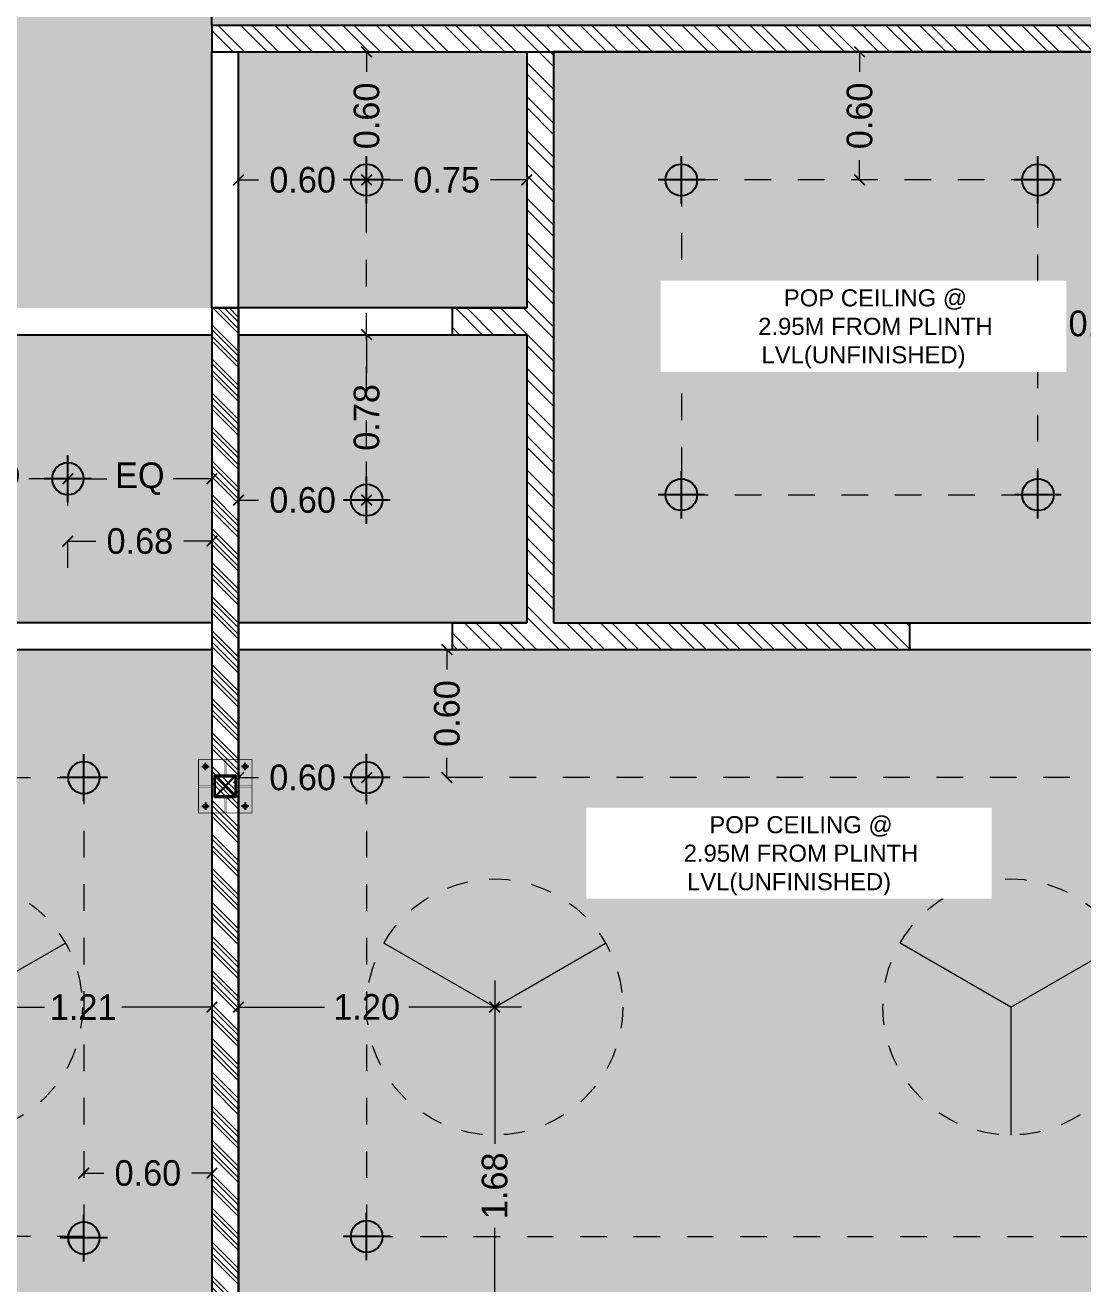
# Model space of a CAD drawing. Header units: metres. Extents: x 494 to 1845, y -666 to 1061.
# Drawn here: x 1636.15 to 1641.1, y 205.97 to 211.87 of the extents above; entities that cross this region are included whole.
import ezdxf

# ---------------------------------------------------------------- set-up
doc = ezdxf.new("R2010")
doc.units = ezdxf.units.M
doc.header["$MEASUREMENT"] = 0
for name, pattern in [('1', [0]), ('141011 - Typical Flr Plans -1 - 1.5 & 1-2 BHK_ Kolshet Namrata1$0$HIDDEN', [0.375, 0.25, -0.125]), ('_ZCAD_DYNDIM_LINETYPE_DATA_NAME_', [0.25, 0.125, -0.125]), ('HIDDEN', [0.375, 0.25, -0.125])]:
    doc.linetypes.add(name, pattern=pattern)
doc.layers.get('Defpoints').update_dxf_attribs({"color": 12})
for name, color, linetype in [('A-AREA', 1, 'Continuous'), ('BASE PLATE', 3, 'Continuous'), ('CEILING', 7, 'Continuous'), ('ceiling elec', 7, 'Continuous'), ('COLUMN', 1, 'Continuous'), ('SCPL HIDDEN', 8, 'HIDDEN'), ('TEXT', 7, 'Continuous'), ('TILES', 4, '1'), ('VDA_ELECTRICAL FIXTURES', 7, 'Continuous')]:
    doc.layers.add(name, color=color, linetype=linetype)
for name, color, linetype, lineweight in [('A-Wall Hatch', 8, 'Continuous', 9), ('DIMENSION', 8, 'Continuous', 5), ('ele ref line', 44, 'Continuous', 9), ('elec block', 14, 'Continuous', 9), ('Grid', 1, 'Continuous', 25), ('SCPL_BOLTS', 11, 'Continuous', 15), ('SCPL_ST PLATE', 222, 'Continuous', 0), ('VDA - FALSE CEILING', 7, 'Continuous', 5), ('VDA-HATCH', 8, 'Continuous', 9), ('VDA-WALL', 250, 'Continuous', 25)]:
    doc.layers.add(name, color=color, linetype=linetype, lineweight=lineweight)
doc.styles.add('RS', font='GOTHIC.TTF')
doc.styles.get("Standard").update_dxf_attribs({"font": 'arial.ttf'})
doc.dimstyles.new('SMALL', dxfattribs={"dimtxt": 0.16, "dimasz": 0.05, "dimexe": 0, "dimexo": 0, "dimgap": 0.05, "dimtad": 0, "dimdec": 1, "dimzin": 0, "dimdsep": 46, "dimtxsty": 'RS', "dimblk": 'ARCHTICK', "dimcen": 2.5, "dimclrd": 256, "dimclre": 256, "dimclrt": 5, "dimadec": 0, "dimazin": 0, "dimtfac": 1, "dimtofl": 0, "dimtmove": 0, "dimatfit": 3, "dimldrblk": 'ARCHTICK', "dimfxl": 0, "dimtolj": 1, "dimtzin": 0, "dimarcsym": 0})

# ---------------------------------------------------------------- blocks, each defined once
blk = doc.blocks.new('athath')
at = {"layer": 'BASE PLATE', "const_width": 0.004}
blk.add_lwpolyline([(382058.4642, 2057488.1339), (382058.7142, 2057488.1339), (382058.7142, 2057487.8839), (382058.4642, 2057487.8839)], close=True, dxfattribs=at)
at = {"layer": 'COLUMN', "color": 5, "lineweight": 30}
for p, q in [((382058.6392, 2057488.0589), (382058.5392, 2057487.9589)), ((382058.6392, 2057487.9589), (382058.5392, 2057488.0589))]:
    blk.add_line(p, q, dxfattribs=at)
blk.add_lwpolyline([(382058.5392, 2057488.0589), (382058.5392, 2057487.9589), (382058.6392, 2057487.9589), (382058.6392, 2057488.0589)], close=True, dxfattribs=at)
at = {"layer": 'Grid', "color": 5, "const_width": 0.002}
blk.add_lwpolyline([(382058.5392, 2057488.0589), (382058.6392, 2057488.0589), (382058.6392, 2057487.9589), (382058.5392, 2057487.9589)], close=True, dxfattribs=at)
at = {"layer": 'Grid', "color": 5}
blk.add_lwpolyline([(382058.5424, 2057488.0557), (382058.636, 2057488.0557), (382058.636, 2057487.9621), (382058.5424, 2057487.9621)], close=True, dxfattribs=at)
at = {"layer": 'SCPL HIDDEN'}
for p, q in [((382058.5131, 2057488.1019), (382058.4792, 2057488.1019)), ((382058.4962, 2057488.1188), (382058.4962, 2057488.0849)), ((382058.6652, 2057488.1019), (382058.6991, 2057488.1019)), ((382058.6822, 2057488.1188), (382058.6822, 2057488.0849)), ((382058.5131, 2057487.9159), (382058.4792, 2057487.9159)), ((382058.4962, 2057487.8989), (382058.4962, 2057487.9328)), ((382058.6652, 2057487.9159), (382058.6991, 2057487.9159)), ((382058.6822, 2057487.8989), (382058.6822, 2057487.9328))]:
    blk.add_line(p, q, dxfattribs=at)
at = {"layer": 'SCPL_BOLTS'}
for centre in [(382058.4962, 2057488.1019), (382058.6822, 2057488.1019), (382058.4962, 2057487.9159), (382058.6822, 2057487.9159)]:
    blk.add_circle(centre, 0.0103, dxfattribs=at)
at = {"layer": 'SCPL_ST PLATE', "const_width": 0.002}
for points in [[(382058.5857, 2057488.1339), (382058.5926, 2057488.1339), (382058.5926, 2057488.0589), (382058.5857, 2057488.0589)], [(382058.4642, 2057488.0123), (382058.4642, 2057488.0054), (382058.5392, 2057488.0054), (382058.5392, 2057488.0123)], [(382058.6392, 2057488.0054), (382058.6392, 2057488.0123), (382058.7142, 2057488.0123), (382058.7142, 2057488.0054)], [(382058.5857, 2057487.8839), (382058.5926, 2057487.8839), (382058.5926, 2057487.9589), (382058.5857, 2057487.9589)]]:
    blk.add_lwpolyline(points, close=True, dxfattribs=at)
blk = doc.blocks.new('12w')
at = {"layer": 'VDA_ELECTRICAL FIXTURES', "color": 5, "ltscale": 0.1}
for p, q in [((87910.28, 3817.04), (87910.28, 3823.9)), ((87906.82, 3820.47), (87913.75, 3820.47))]:
    blk.add_line(p, q, dxfattribs=at)
blk.add_circle((87910.28, 3820.47), 2.32, dxfattribs=at)
blk = doc.blocks.new('FAN 1')
at = {"layer": 'elec block', "color": 68, "true_color": 0x394d00}
for q in [(-3723.1179, 868.3743), (-3722.0786, 868.3743), (-3722.5983, 867.4743)]:
    blk.add_line((-3722.5983, 868.0743), q, dxfattribs=at)
at = {"layer": 'elec block', "color": 68, "linetype": '141011 - Typical Flr Plans -1 - 1.5 & 1-2 BHK_ Kolshet Namrata1$0$HIDDEN', "ltscale": 0.15, "true_color": 0x394d00}
blk.add_circle((-3722.5983, 868.0743), 0.6, dxfattribs=at)
blk = doc.blocks.new('_ArchTick')
at = {"color": 0, "linetype": 'ByBlock', "const_width": 0.15}
blk.add_lwpolyline([(-0.5, -0.5), (0.5, 0.5)], dxfattribs=at)
blk = doc.blocks.new('*D619')
at = {"layer": 'Defpoints', "color": 0, "transparency": 16777216}
for p in [(4.95, 4.15), (4.95, 3.9936), (5.625, 3.9936)]:
    blk.add_point(p, dxfattribs=at)
at = {"layer": 'DIMENSION', "lineweight": -2, "transparency": 16777216}
for p, q in [((4.95, 4.025), (4.95, 4.15)), ((4.95, 4.15), (5.1321, 4.15)), ((5.625, 4.15), (5.4429, 4.15)), ((5.625, 4.025), (5.625, 4.15))]:
    blk.add_line(p, q, dxfattribs=at)
at = {"layer": 'DIMENSION', "lineweight": -2, "transparency": 16777216, "xscale": 0.05, "yscale": 0.05, "zscale": 0.05, "rotation": 180}
blk.add_blockref('_ArchTick', (4.95, 4.15), dxfattribs=at)
at = {"layer": 'DIMENSION', "lineweight": -2, "transparency": 16777216, "xscale": 0.05, "yscale": 0.05, "zscale": 0.05}
blk.add_blockref('_ArchTick', (5.625, 4.15), dxfattribs=at)
at = {"layer": 'DIMENSION', "color": 5, "transparency": 16777216, "insert": (5.2875, 4.15), "char_height": 0.12, "attachment_point": 5, "style": 'RS'}
blk.add_mtext('\\A1;EQ', dxfattribs=at)
blk = doc.blocks.new('*D620')
at = {"layer": 'Defpoints', "color": 0, "transparency": 16777216}
for p in [(6.3, 4.15), (5.625, 3.9342), (6.3, 3.9342)]:
    blk.add_point(p, dxfattribs=at)
at = {"layer": 'DIMENSION', "lineweight": -2, "transparency": 16777216}
for p, q in [((5.625, 4.025), (5.625, 4.15)), ((5.625, 4.15), (5.8071, 4.15)), ((6.3, 4.15), (6.1179, 4.15)), ((6.3, 4.025), (6.3, 4.15))]:
    blk.add_line(p, q, dxfattribs=at)
at = {"layer": 'DIMENSION', "lineweight": -2, "transparency": 16777216, "xscale": 0.05, "yscale": 0.05, "zscale": 0.05, "rotation": 180}
blk.add_blockref('_ArchTick', (5.625, 4.15), dxfattribs=at)
at = {"layer": 'DIMENSION', "lineweight": -2, "transparency": 16777216, "xscale": 0.05, "yscale": 0.05, "zscale": 0.05}
blk.add_blockref('_ArchTick', (6.3, 4.15), dxfattribs=at)
at = {"layer": 'DIMENSION', "color": 5, "transparency": 16777216, "insert": (5.9625, 4.15), "char_height": 0.12, "attachment_point": 5, "style": 'RS'}
blk.add_mtext('\\A1;EQ', dxfattribs=at)
blk = doc.blocks.new('*D621')
at = {"layer": 'Defpoints', "color": 0, "transparency": 16777216}
for p in [(6.3, 3.8575), (5.625, 3.6417), (6.3, 3.6417)]:
    blk.add_point(p, dxfattribs=at)
at = {"layer": 'DIMENSION', "lineweight": -2, "transparency": 16777216}
for p, q in [((5.625, 3.7325), (5.625, 3.8575)), ((5.625, 3.8575), (5.756, 3.8575)), ((6.3, 3.8575), (6.169, 3.8575)), ((6.3, 3.7325), (6.3, 3.8575))]:
    blk.add_line(p, q, dxfattribs=at)
at = {"layer": 'DIMENSION', "lineweight": -2, "transparency": 16777216, "xscale": 0.05, "yscale": 0.05, "zscale": 0.05, "rotation": 180}
blk.add_blockref('_ArchTick', (5.625, 3.8575), dxfattribs=at)
at = {"layer": 'DIMENSION', "lineweight": -2, "transparency": 16777216, "xscale": 0.05, "yscale": 0.05, "zscale": 0.05}
blk.add_blockref('_ArchTick', (6.3, 3.8575), dxfattribs=at)
at = {"layer": 'DIMENSION', "color": 5, "transparency": 16777216, "insert": (5.9625, 3.8575), "char_height": 0.12, "attachment_point": 5, "style": 'RS'}
blk.add_mtext('\\A1;0.68', dxfattribs=at)
blk = doc.blocks.new('*D628')
at = {"layer": 'Defpoints', "color": 0, "transparency": 16777216}
for p in [(5.7, 0.8966), (6.3, 0.8966), (6.3, 0.8966)]:
    blk.add_point(p, dxfattribs=at)
at = {"layer": 'DIMENSION', "lineweight": -2, "transparency": 16777216}
for p, q in [((5.7, 0.8966), (5.7, 0.8966)), ((5.7, 0.8966), (5.7933, 0.8966)), ((6.3, 0.8966), (6.2067, 0.8966)), ((6.3, 0.8966), (6.3, 0.8966))]:
    blk.add_line(p, q, dxfattribs=at)
at = {"layer": 'DIMENSION', "lineweight": -2, "transparency": 16777216, "xscale": 0.05, "yscale": 0.05, "zscale": 0.05, "rotation": 180}
blk.add_blockref('_ArchTick', (5.7, 0.8966), dxfattribs=at)
at = {"layer": 'DIMENSION', "lineweight": -2, "transparency": 16777216, "xscale": 0.05, "yscale": 0.05, "zscale": 0.05}
blk.add_blockref('_ArchTick', (6.3, 0.8966), dxfattribs=at)
at = {"layer": 'DIMENSION', "color": 5, "transparency": 16777216, "insert": (6, 0.8966), "char_height": 0.12, "attachment_point": 5, "style": 'RS'}
blk.add_mtext('\\A1;0.60', dxfattribs=at)
blk = doc.blocks.new('*D629')
at = {"layer": 'Defpoints', "color": 0, "transparency": 16777216}
for p in [(5.0937, 1.675), (6.3, 1.675), (6.3, 1.675)]:
    blk.add_point(p, dxfattribs=at)
at = {"layer": 'DIMENSION', "lineweight": -2, "transparency": 16777216}
for p, q in [((5.0937, 1.675), (5.0937, 1.675)), ((5.0937, 1.675), (5.5158, 1.675)), ((6.3, 1.675), (5.878, 1.675)), ((6.3, 1.675), (6.3, 1.675))]:
    blk.add_line(p, q, dxfattribs=at)
at = {"layer": 'DIMENSION', "lineweight": -2, "transparency": 16777216, "xscale": 0.05, "yscale": 0.05, "zscale": 0.05, "rotation": 180.0000000000013}
blk.add_blockref('_ArchTick', (5.0937, 1.675), dxfattribs=at)
at = {"layer": 'DIMENSION', "lineweight": -2, "transparency": 16777216, "xscale": 0.05, "yscale": 0.05, "zscale": 0.05}
blk.add_blockref('_ArchTick', (6.3, 1.675), dxfattribs=at)
at = {"layer": 'DIMENSION', "color": 5, "transparency": 16777216, "insert": (5.6969, 1.675), "char_height": 0.12, "attachment_point": 5, "style": 'RS'}
blk.add_mtext('\\A1;1.21', dxfattribs=at)
blk = doc.blocks.new('*D646')
at = {"layer": 'Defpoints', "color": 0, "transparency": 16777216}
for p in [(0.1097, 4.95), (-0.4903, 4.7487), (0.1097, 4.7487)]:
    blk.add_point(p, dxfattribs=at)
at = {"layer": 'DIMENSION', "lineweight": -2, "transparency": 16777216}
for p, q in [((-0.4903, 4.825), (-0.4903, 4.95)), ((-0.4903, 4.95), (-0.397, 4.95)), ((0.1097, 4.95), (0.0164, 4.95)), ((0.1097, 4.825), (0.1097, 4.95))]:
    blk.add_line(p, q, dxfattribs=at)
at = {"layer": 'DIMENSION', "lineweight": -2, "transparency": 16777216, "xscale": 0.05, "yscale": 0.05, "zscale": 0.05, "rotation": 180}
blk.add_blockref('_ArchTick', (-0.4903, 4.95), dxfattribs=at)
at = {"layer": 'DIMENSION', "lineweight": -2, "transparency": 16777216, "xscale": 0.05, "yscale": 0.05, "zscale": 0.05}
blk.add_blockref('_ArchTick', (0.1097, 4.95), dxfattribs=at)
at = {"layer": 'DIMENSION', "color": 5, "transparency": 16777216, "insert": (-0.1903, 4.95), "char_height": 0.12, "attachment_point": 5, "style": 'RS'}
blk.add_mtext('\\A1;0.60', dxfattribs=at)
blk = doc.blocks.new('*D647')
at = {"layer": 'Defpoints', "color": 0, "transparency": 16777216}
for p in [(0.8597, 4.95), (0.1097, 4.7831), (0.8597, 4.7831)]:
    blk.add_point(p, dxfattribs=at)
at = {"layer": 'DIMENSION', "lineweight": -2, "transparency": 16777216}
for p, q in [((0.1097, 4.825), (0.1097, 4.95)), ((0.1097, 4.95), (0.279, 4.95)), ((0.8597, 4.95), (0.6904, 4.95)), ((0.8597, 4.825), (0.8597, 4.95))]:
    blk.add_line(p, q, dxfattribs=at)
at = {"layer": 'DIMENSION', "lineweight": -2, "transparency": 16777216, "xscale": 0.05, "yscale": 0.05, "zscale": 0.05, "rotation": 180}
blk.add_blockref('_ArchTick', (0.1097, 4.95), dxfattribs=at)
at = {"layer": 'DIMENSION', "lineweight": -2, "transparency": 16777216, "xscale": 0.05, "yscale": 0.05, "zscale": 0.05}
blk.add_blockref('_ArchTick', (0.8597, 4.95), dxfattribs=at)
at = {"layer": 'DIMENSION', "color": 5, "transparency": 16777216, "insert": (0.4847, 4.95), "char_height": 0.12, "attachment_point": 5, "style": 'RS'}
blk.add_mtext('\\A1;0.75', dxfattribs=at)
blk = doc.blocks.new('*D648')
at = {"layer": 'Defpoints', "color": 0, "transparency": 16777216}
for p in [(0.1097, 5.55), (0.1447, 5.55), (0.1447, 4.95)]:
    blk.add_point(p, dxfattribs=at)
at = {"layer": 'DIMENSION', "lineweight": -2, "transparency": 16777216}
for p, q in [((0.1447, 5.55), (0.1097, 5.55)), ((0.1097, 5.55), (0.1097, 5.4567)), ((0.1097, 4.95), (0.1097, 5.0433)), ((0.1447, 4.95), (0.1097, 4.95))]:
    blk.add_line(p, q, dxfattribs=at)
at = {"layer": 'DIMENSION', "lineweight": -2, "transparency": 16777216, "xscale": 0.05, "yscale": 0.05, "zscale": 0.05}
for p, rotation in [((0.1097, 5.55), 90), ((0.1097, 4.95), 270)]:
    blk.add_blockref('_ArchTick', p, dxfattribs=dict(at, rotation=rotation))
at = {"layer": 'DIMENSION', "color": 5, "transparency": 16777216, "insert": (0.1097, 5.25), "char_height": 0.12, "attachment_point": 5, "rotation": 90, "style": 'RS'}
blk.add_mtext('\\A1;0.60', dxfattribs=at)
blk = doc.blocks.new('*D649')
at = {"layer": 'Defpoints', "color": 0, "transparency": 16777216}
for p in [(-0.4903, 3.45), (-0.4903, 3.3391), (0.1097, 3.3391)]:
    blk.add_point(p, dxfattribs=at)
at = {"layer": 'DIMENSION', "lineweight": -2, "transparency": 16777216}
for p, q in [((-0.4903, 3.3391), (-0.4903, 3.45)), ((-0.4903, 3.45), (-0.397, 3.45)), ((0.1097, 3.45), (0.0164, 3.45)), ((0.1097, 3.3391), (0.1097, 3.45))]:
    blk.add_line(p, q, dxfattribs=at)
at = {"layer": 'DIMENSION', "lineweight": -2, "transparency": 16777216, "xscale": 0.05, "yscale": 0.05, "zscale": 0.05, "rotation": 180}
blk.add_blockref('_ArchTick', (-0.4903, 3.45), dxfattribs=at)
at = {"layer": 'DIMENSION', "lineweight": -2, "transparency": 16777216, "xscale": 0.05, "yscale": 0.05, "zscale": 0.05}
blk.add_blockref('_ArchTick', (0.1097, 3.45), dxfattribs=at)
at = {"layer": 'DIMENSION', "color": 5, "transparency": 16777216, "insert": (-0.1903, 3.45), "char_height": 0.12, "attachment_point": 5, "style": 'RS'}
blk.add_mtext('\\A1;0.60', dxfattribs=at)
blk = doc.blocks.new('*D650')
at = {"layer": 'Defpoints', "color": 0, "transparency": 16777216}
for p in [(0.1097, 4.225), (0.2194, 4.225), (0.2194, 3.45)]:
    blk.add_point(p, dxfattribs=at)
at = {"layer": 'DIMENSION', "lineweight": -2, "transparency": 16777216}
for p, q in [((0.2194, 4.225), (0.1097, 4.225)), ((0.1097, 4.225), (0.1097, 4.044)), ((0.1097, 3.45), (0.1097, 3.631)), ((0.2194, 3.45), (0.1097, 3.45))]:
    blk.add_line(p, q, dxfattribs=at)
at = {"layer": 'DIMENSION', "lineweight": -2, "transparency": 16777216, "xscale": 0.05, "yscale": 0.05, "zscale": 0.05}
for p, rotation in [((0.1097, 4.225), 89.99999878570395), ((0.1097, 3.45), 269.999998785704)]:
    blk.add_blockref('_ArchTick', p, dxfattribs=dict(at, rotation=rotation))
at = {"layer": 'DIMENSION', "color": 5, "transparency": 16777216, "insert": (0.1097, 3.8375), "char_height": 0.12, "attachment_point": 5, "rotation": 90, "style": 'RS'}
blk.add_mtext('\\A1;0.78', dxfattribs=at)
blk = doc.blocks.new('*D651')
at = {"layer": 'Defpoints', "color": 0, "transparency": 16777216}
for p in [(-0.4903, 2.15), (-0.4903, 1.9224), (0.1097, 1.9224)]:
    blk.add_point(p, dxfattribs=at)
at = {"layer": 'DIMENSION', "lineweight": -2, "transparency": 16777216}
for p, q in [((-0.4903, 2.025), (-0.4903, 2.15)), ((-0.4903, 2.15), (-0.397, 2.15)), ((0.1097, 2.15), (0.0164, 2.15)), ((0.1097, 2.025), (0.1097, 2.15))]:
    blk.add_line(p, q, dxfattribs=at)
at = {"layer": 'DIMENSION', "lineweight": -2, "transparency": 16777216, "xscale": 0.05, "yscale": 0.05, "zscale": 0.05, "rotation": 180}
blk.add_blockref('_ArchTick', (-0.4903, 2.15), dxfattribs=at)
at = {"layer": 'DIMENSION', "lineweight": -2, "transparency": 16777216, "xscale": 0.05, "yscale": 0.05, "zscale": 0.05}
blk.add_blockref('_ArchTick', (0.1097, 2.15), dxfattribs=at)
at = {"layer": 'DIMENSION', "color": 5, "transparency": 16777216, "insert": (-0.1903, 2.15), "char_height": 0.12, "attachment_point": 5, "style": 'RS'}
blk.add_mtext('\\A1;0.60', dxfattribs=at)
blk = doc.blocks.new('*D652')
at = {"layer": 'Defpoints', "color": 0, "transparency": 16777216}
for p in [(0.4859, 2.75), (1.2589, 2.75), (1.2589, 2.15)]:
    blk.add_point(p, dxfattribs=at)
at = {"layer": 'DIMENSION', "lineweight": -2, "transparency": 16777216}
for p, q in [((0.6109, 2.75), (0.4859, 2.75)), ((0.4859, 2.75), (0.4859, 2.6567)), ((0.4859, 2.15), (0.4859, 2.2433)), ((0.6109, 2.15), (0.4859, 2.15))]:
    blk.add_line(p, q, dxfattribs=at)
at = {"layer": 'DIMENSION', "lineweight": -2, "transparency": 16777216, "xscale": 0.05, "yscale": 0.05, "zscale": 0.05}
for p, rotation in [((0.4859, 2.75), 90), ((0.4859, 2.15), 270)]:
    blk.add_blockref('_ArchTick', p, dxfattribs=dict(at, rotation=rotation))
at = {"layer": 'DIMENSION', "color": 5, "transparency": 16777216, "insert": (0.4859, 2.45), "char_height": 0.12, "attachment_point": 5, "rotation": 90, "style": 'RS'}
blk.add_mtext('\\A1;0.60', dxfattribs=at)
blk = doc.blocks.new('*D653')
at = {"layer": 'Defpoints', "color": 0, "transparency": 16777216}
for p in [(0.9326, 1.075), (0.7097, -0.6), (0.9326, -0.6)]:
    blk.add_point(p, dxfattribs=at)
at = {"layer": 'DIMENSION', "lineweight": -2, "transparency": 16777216}
for p, q in [((0.8347, 1.075), (0.7097, 1.075)), ((0.7097, 1.075), (0.7097, 0.4348)), ((0.7097, -0.6), (0.7097, 0.0402)), ((0.8347, -0.6), (0.7097, -0.6))]:
    blk.add_line(p, q, dxfattribs=at)
at = {"layer": 'DIMENSION', "lineweight": -2, "transparency": 16777216, "xscale": 0.05, "yscale": 0.05, "zscale": 0.05}
for p, rotation in [((0.7097, 1.075), 90), ((0.7097, -0.6), 270)]:
    blk.add_blockref('_ArchTick', p, dxfattribs=dict(at, rotation=rotation))
at = {"layer": 'DIMENSION', "color": 5, "transparency": 16777216, "insert": (0.7097, 0.2375), "char_height": 0.12, "attachment_point": 5, "rotation": 90, "style": 'RS'}
blk.add_mtext('\\A1;1.68', dxfattribs=at)
blk = doc.blocks.new('*D654')
at = {"layer": 'Defpoints', "color": 0, "transparency": 16777216}
for p in [(-0.4903, 1.414), (0.7097, 1.414), (-0.4903, 1.075)]:
    blk.add_point(p, dxfattribs=at)
at = {"layer": 'DIMENSION', "lineweight": -2, "transparency": 16777216}
for p, q in [((-0.4903, 1.2), (-0.4903, 1.075)), ((0.7097, 1.2), (0.7097, 1.075)), ((-0.4903, 1.075), (-0.0878, 1.075)), ((0.7097, 1.075), (0.3071, 1.075))]:
    blk.add_line(p, q, dxfattribs=at)
at = {"layer": 'DIMENSION', "lineweight": -2, "transparency": 16777216, "xscale": 0.05, "yscale": 0.05, "zscale": 0.05, "rotation": 180}
blk.add_blockref('_ArchTick', (-0.4903, 1.075), dxfattribs=at)
at = {"layer": 'DIMENSION', "lineweight": -2, "transparency": 16777216, "xscale": 0.05, "yscale": 0.05, "zscale": 0.05}
blk.add_blockref('_ArchTick', (0.7097, 1.075), dxfattribs=at)
at = {"layer": 'DIMENSION', "color": 5, "transparency": 16777216, "insert": (0.1097, 1.075), "char_height": 0.12, "attachment_point": 5, "style": 'RS'}
blk.add_mtext('\\A1;1.20', dxfattribs=at)
blk = doc.blocks.new('*D675')
at = {"layer": 'Defpoints', "color": 0, "transparency": 16777216}
for p in [(2.4197, 5.55), (2.4197, 5.55), (2.4197, 4.95)]:
    blk.add_point(p, dxfattribs=at)
at = {"layer": 'DIMENSION', "lineweight": -2, "transparency": 16777216}
for p, q in [((2.4197, 5.55), (2.4197, 5.55)), ((2.4197, 5.55), (2.4197, 5.4567)), ((2.4197, 4.95), (2.4197, 5.0433)), ((2.4197, 4.95), (2.4197, 4.95))]:
    blk.add_line(p, q, dxfattribs=at)
at = {"layer": 'DIMENSION', "lineweight": -2, "transparency": 16777216, "xscale": 0.05, "yscale": 0.05, "zscale": 0.05}
for p, rotation in [((2.4197, 5.55), 90), ((2.4197, 4.95), 270)]:
    blk.add_blockref('_ArchTick', p, dxfattribs=dict(at, rotation=rotation))
at = {"layer": 'DIMENSION', "color": 5, "transparency": 16777216, "insert": (2.4197, 5.25), "char_height": 0.12, "attachment_point": 5, "rotation": 90, "style": 'RS'}
blk.add_mtext('\\A1;0.60', dxfattribs=at)
blk = doc.blocks.new('*D676')
at = {"layer": 'Defpoints', "color": 0, "transparency": 16777216}
for p in [(3.2547, 4.4277), (3.8547, 4.4277), (3.8547, 4.2768)]:
    blk.add_point(p, dxfattribs=at)
at = {"layer": 'DIMENSION', "lineweight": -2, "transparency": 16777216}
for p, q in [((3.2547, 4.4018), (3.2547, 4.2768)), ((3.8547, 4.4018), (3.8547, 4.2768)), ((3.2547, 4.2768), (3.348, 4.2768)), ((3.8547, 4.2768), (3.7614, 4.2768))]:
    blk.add_line(p, q, dxfattribs=at)
at = {"layer": 'DIMENSION', "lineweight": -2, "transparency": 16777216, "xscale": 0.05, "yscale": 0.05, "zscale": 0.05, "rotation": 180}
blk.add_blockref('_ArchTick', (3.2547, 4.2768), dxfattribs=at)
at = {"layer": 'DIMENSION', "lineweight": -2, "transparency": 16777216, "xscale": 0.05, "yscale": 0.05, "zscale": 0.05}
blk.add_blockref('_ArchTick', (3.8547, 4.2768), dxfattribs=at)
at = {"layer": 'DIMENSION', "color": 5, "transparency": 16777216, "insert": (3.5547, 4.2768), "char_height": 0.12, "attachment_point": 5, "style": 'RS'}
blk.add_mtext('\\A1;0.60', dxfattribs=at)
blk = doc.blocks.new('asfsdf')
at = {"layer": 'A-Wall Hatch', "ltscale": 0.1}
h = blk.add_hatch(dxfattribs=at)
h.set_pattern_fill('ANSI32', color=256, scale=0.3, angle=270)
h.set_pattern_definition([(315, (3.125, -3.6), (0.0795495, 0.0795495), []), (315, (3.125, -3.65303), (0.0795495, 0.0795495), [])])
h.paths.add_polyline_path([(1.35, 6), (1.475, 6), (1.475, 6.9), (4.825, 6.9), (4.825, 3.475), (3.575, 3.475), (3.575, 3.35), (5.3, 3.35), (5.3, 3.475), (4.95, 3.475), (4.95, 4.825), (5.3, 4.825), (5.3, 4.95), (4.95, 4.95), (4.95, 7.025), (1.35, 7.025)])
h.paths.add_polyline_path([(-3.25, -1.45), (-3.125, -1.45), (-3.125, 6.3), (-1.775, 6.3), (-1.775, 5.35), (-1.65, 5.35), (-1.65, 6.425), (-3.25, 6.425)])
h.paths.add_polyline_path([(-2.375, 3.775), (-0.125, 3.775), (-0.125, 0.9), (0, 0.9), (0, 3.775), (0.375, 3.775), (0.375, 3.9), (-1.65, 3.9), (-1.65, 4.75), (-1.775, 4.75), (-1.775, 3.9), (-2.375, 3.9)])
h.paths.add_polyline_path([(0.9, -0.125), (3, -0.125), (3, -3.6), (3.125, -3.6), (3.125, 0), (0.9, 0)])
h.paths.add_polyline_path([(5.425, -0.125), (5.425, -2.05), (5.55, -2.05), (5.55, -0.125), (6.425, -0.125), (6.425, 4.95), (6.3, 4.95), (6.3, 0), (5.425, 0)])
h.paths.add_polyline_path([(0.975, 3.7751), (0.975, 3.9), (1.35, 3.9), (1.35, 4.8), (1.475, 4.8), (1.475, 3.9), (2.375, 3.9), (2.375, 3.35), (2.25, 3.35), (2.25, 3.775), (1.475, 3.775), (1.475, 0.9), (1.35, 0.9), (1.35, 1.7), (0.75, 1.7), (0.75, 1.825), (1.35, 1.825), (1.35, 3.775), (0.9809, 3.775), (0.9809, 3.7751)])
h.paths.add_polyline_path([(-0.725, -0.125), (-0.125, -0.125), (-0.125, -3.6), (0, -3.6), (0, 0), (-0.725, 0)])
h.paths.add_polyline_path([(-3.125, -0.125), (-3.125, 0), (-2.525, 0), (-2.525, -0.125)])
h.paths.add_polyline_path([(4.925, -0.125), (4.925, 0), (5.425, 0), (5.425, -0.125)])
at = {"layer": 'VDA-HATCH', "true_color": 0xdbdbdb}
h = blk.add_hatch(color=254, dxfattribs=at)
h.dxf.hatch_style = 1
h.paths.add_polyline_path([(6.3, 0), (1.475, 0), (1.475, 3.775), (2.25, 3.775), (2.25, 3.35), (6.3, 3.35)])
h.paths.add_polyline_path([(1.475, 3.9), (2.375, 3.9), (2.375, 3.475), (4.825, 3.475), (4.825, 6.9), (1.475, 6.9)])
h.paths.add_polyline_path([(-0.125, 3.775), (-3.125, 3.775), (-3.125, 0), (-0.125, 0)])
h.paths.add_polyline_path([(3, -0.125), (0, -0.125), (0, -3.475), (3, -3.475)])
h.paths.add_polyline_path([(-1.775, 3.9), (-3.125, 3.9), (-3.125, 6.3), (-1.775, 6.3)])
h.paths.add_polyline_path([(1.35, 1.825), (0, 1.825), (0, 3.775), (1.35, 3.775)])
h.paths.add_polyline_path([(1.35, 1.7), (0, 1.7), (0, 0), (1.35, 0)])
h.paths.add_polyline_path([(4.95, 4.825), (6.3, 4.825), (6.3, 3.475), (4.95, 3.475)])
at = {"layer": 'CEILING', "color": 6}
for points in [[(4.95, 4.825), (6.3, 4.825), (6.3, 3.475), (4.95, 3.475)], [(6.3, 0), (1.475, 0), (1.475, 3.775), (2.25, 3.775), (2.25, 3.35), (6.3, 3.35)]]:
    blk.add_lwpolyline(points, close=True, dxfattribs=at)
at = {"layer": 'VDA - FALSE CEILING', "color": 253, "linetype": '_ZCAD_DYNDIM_LINETYPE_DATA_NAME_'}
blk.add_lwpolyline([(5.7, 0.6), (2.075, 0.6), (2.075, 2.75), (5.7, 2.75)], close=True, dxfattribs=at)
at = {"layer": 'VDA-WALL'}
for p, q in [((6.3, 4.95), (6.3, 0)), ((6.425, 4.95), (6.3, 4.95)), ((6.425, 4.95), (6.425, -0.125))]:
    blk.add_line(p, q, dxfattribs=at)
at = {"layer": 'ceiling elec', "color": 55, "lineweight": 0, "xscale": -0.032002010394372, "yscale": 0.032002010394372, "zscale": 0.032002010394372}
for p in [(2818.9307, -118.1127), (2819.0057, -119.5127), (2819.0057, -121.6696)]:
    blk.add_blockref('12w', p, dxfattribs=at)
at = {"layer": 'ele ref line', "color": 14}
blk.add_blockref('FAN 1', (3727.692, -866.3993), dxfattribs=at)
at = {"layer": 'DIMENSION'}
for p1, p2, distance, picture, middle in [((5.625, 3.9936), (4.95, 3.9936), -0.1564, '*D619', (5.2875, 4.15)), ((5.625, 3.9342), (6.3, 3.9342), 0.2158, '*D620', (5.9625, 4.15))]:
    dim = blk.add_aligned_dim(p1=p1, p2=p2, distance=distance, text='EQ', dimstyle='SMALL', override={"dimtxt": 0.12, "dimblk": 'ArchTick'}, dxfattribs=at)
    dim.commit()
    dim.dimension.update_dxf_attribs({"geometry": picture, "text_midpoint": middle})
for p1, p2, distance, picture, middle in [((5.625, 3.6416980463), (6.3, 3.6416980463), 0.2158333809, '*D621', (5.9625, 3.8575314272)), ((5.0937, 1.675), (6.3, 1.675), 0, '*D629', (5.6969, 1.675)), ((5.7, 0.8966), (6.3, 0.8966), 0, '*D628', (6, 0.8966))]:
    dim = blk.add_aligned_dim(p1=p1, p2=p2, distance=distance, dimstyle='SMALL', override={"dimtxt": 0.12, "dimdec": 2, "dimblk": 'ArchTick'}, dxfattribs=at)
    dim.commit()
    dim.dimension.update_dxf_attribs({"geometry": picture, "text_midpoint": middle})
blk = doc.blocks.new('sadfadsf')
at = {"layer": 'A-Wall Hatch', "ltscale": 0.1}
h = blk.add_hatch(dxfattribs=at)
h.set_pattern_fill('ANSI32', color=256, scale=0.3, angle=270)
h.set_pattern_definition([(315, (0.4603, -2.02692), (0.0795495, 0.0795495), []), (315, (0.4603, -2.07996), (0.0795495, 0.0795495), [])])
h.paths.add_polyline_path([(2.6547, 2.875), (0.9847, 2.875), (0.9847, 5.55), (4.8797, 5.55), (4.8797, 5.675), (-0.6153, 5.675), (-0.6153, 5.55), (0.8597, 5.55), (0.8597, 4.35), (0.5097, 4.35), (0.5097, 4.225), (0.8597, 4.225), (0.8597, 2.875), (0.5097, 2.875), (0.5097, 2.75), (2.6547, 2.75)])
h.paths.add_polyline_path([(-1.4903, -2.65), (-1.4903, -0.6), (-0.6153, -0.6), (-0.6153, 4.35), (-0.4903, 4.35), (-0.4903, -0.6), (-0.2203, -0.6), (-0.2203, -0.725), (-1.3653, -0.725), (-1.3653, -2.65)])
h.paths.add_polyline_path([(3.8547, -0.6), (1.5797, -0.6), (1.5797, -4.2), (1.7047, -4.2), (1.7047, -0.725), (3.8547, -0.725)])
h.paths.add_polyline_path([(5.2547, 3.2999), (5.2488, 3.2999), (4.8797, 3.3), (4.8797, 4.35), (4.7547, 4.35), (4.7547, 3.3), (3.8547, 3.3), (3.8547, 2.75), (3.9797, 2.75), (3.9797, 3.175), (4.7547, 3.175), (4.7547, 0.3), (4.8797, 0.3), (4.8797, 1.1), (5.6047, 1.1), (5.6047, 1.225), (4.8797, 1.225), (4.8797, 3.175), (5.2547, 3.175)])
h.paths.add_polyline_path([(8.9047, 3.3), (7.2547, 3.3), (7.2547, 4.65), (8.2047, 4.65), (8.2047, 4.7749), (7.1297, 4.775), (7.1297, 3.3), (5.8547, 3.3), (5.8547, 3.175), (8.9047, 3.175)])
h.paths.add_polyline_path([(5.6047, -1.625), (4.8797, -1.625), (4.8797, -0.725), (5.3297, -0.725), (5.3297, -0.6), (4.7547, -0.6), (4.7547, -4.2), (5.2547, -4.2), (5.2547, -4.0751), (5.2488, -4.0751), (4.8797, -4.075), (4.8797, -1.75), (5.6047, -1.75)])
h.paths.add_polyline_path([(9.7797, 4.775), (8.8047, 4.775), (8.8047, 4.65), (9.6547, 4.65), (9.6547, 3.3), (9.7797, 3.3)])
h.paths.add_polyline_path([(6.3547, -1.625), (6.2297, -1.625), (6.2297, -4.075), (5.8547, -4.075), (5.8547, -4.2), (6.3547, -4.2)])
h.paths.add_polyline_path([(6.3547, 3.175), (6.2297, 3.175), (6.2297, 0.3), (6.3547, 0.3)])
h.paths.add_polyline_path([(11.1047, 3.3), (9.7797, 3.3), (9.7797, 3.175), (11.1047, 3.175)])
h.paths.add_polyline_path([(9.7797, 3.3), (9.6547, 3.3), (9.6547, 3.175), (9.7797, 3.175)])
h.paths.add_polyline_path([(9.7797, 0.4125), (9.6547, 0.4125), (9.6547, -0.6), (6.2297, -0.6), (6.2297, -0.725), (9.6547, -0.725), (9.6547, -4.2), (9.7797, -4.2), (9.7797, -0.725), (11.1047, -0.725), (11.1047, -0.6), (9.7797, -0.6)])
h.paths.add_polyline_path([(9.6547, 2.2125), (9.7797, 2.2125), (9.7797, 3.175), (9.6547, 3.175)])
at = {"layer": 'VDA-HATCH', "true_color": 0xdbdbdb}
h = blk.add_hatch(color=254, dxfattribs=at)
h.dxf.hatch_style = 1
h.paths.add_polyline_path([(-0.4903, 2.75), (3.9797, 2.75), (3.9797, 3.175), (4.7547, 3.175), (4.7547, -0.6), (-0.4903, -0.6)])
h.paths.add_polyline_path([(6.3547, -4.075), (9.6547, -4.075), (9.6547, -0.725), (4.8797, -0.725), (4.8797, -1.625), (6.3547, -1.625)])
h.paths.add_polyline_path([(6.3547, 3.175), (9.6547, 3.175), (9.6547, -0.6), (6.3547, -0.6)])
h.paths.add_polyline_path([(1.7047, -0.725), (4.7547, -0.725), (4.7547, -4.075), (1.7047, -4.075)])
h.paths.add_polyline_path([(0.9847, 2.875), (3.8547, 2.875), (3.8547, 3.3), (4.7547, 3.3), (4.7547, 5.55), (0.9847, 5.55)])
h.paths.add_polyline_path([(7.2547, 3.3), (9.6547, 3.3), (9.6547, 4.65), (7.2547, 4.65)])
h.paths.add_polyline_path([(4.8797, -1.75), (6.2297, -1.75), (6.2297, -4.075), (4.8797, -4.075)])
h.paths.add_polyline_path([(4.8797, 1.225), (6.2297, 1.225), (6.2297, 3.175), (4.8797, 3.175)])
h.paths.add_polyline_path([(4.8797, 1.1), (6.2297, 1.1), (6.2297, -0.6), (4.8797, -0.6)])
h.paths.add_polyline_path([(0.8597, 2.875), (-0.4903, 2.875), (-0.4903, 4.225), (0.8597, 4.225)])
h.paths.add_polyline_path([(0.8597, 4.35), (-0.4903, 4.35), (-0.4903, 5.55), (0.8597, 5.55)])
at = {"layer": 'A-AREA'}
blk.add_lwpolyline([(-0.4903, -0.6), (-0.4903, 4.35), (-0.6153, 4.35), (-0.6153, 5.55), (0.5097, 5.55), (0.9847, 5.55), (4.7547, 5.55)], dxfattribs=at)
at = {"layer": 'CEILING', "color": 6}
for points in [[(0.8597, 4.35), (-0.4903, 4.35), (-0.4903, 5.55), (0.8597, 5.55)], [(0.9847, 2.875), (3.8547, 2.875), (3.8547, 3.3), (4.7547, 3.3), (4.7547, 5.55), (0.9847, 5.55)], [(0.8597, 2.875), (-0.4903, 2.875), (-0.4903, 4.225), (0.8597, 4.225)], [(-0.4903, 2.75), (3.9797, 2.75), (3.9797, 3.175), (4.7547, 3.175), (4.7547, -0.6), (-0.4903, -0.6)]]:
    blk.add_lwpolyline(points, close=True, dxfattribs=at)
at = {"layer": 'VDA - FALSE CEILING', "color": 253, "linetype": '_ZCAD_DYNDIM_LINETYPE_DATA_NAME_'}
blk.add_line((0.1097, 3.45), (0.1097, 4.95), dxfattribs=at)
for points in [[(1.5847, 3.475), (3.2547, 3.475), (3.2547, 4.95), (1.5847, 4.95)], [(4.1547, 2.15), (0.1097, 2.15), (0.1097, 0), (4.1547, 0)]]:
    blk.add_lwpolyline(points, close=True, dxfattribs=at)
at = {"layer": 'VDA-WALL'}
for p, q in [((-0.6153, 5.675), (-0.6153, 5.55)), ((-0.6153, 5.675), (4.8797, 5.675)), ((-0.6153, 5.55), (0.8597, 5.55)), ((0.8597, 5.55), (0.8597, 4.35)), ((0.9847, 5.55), (4.8797, 5.55)), ((0.9847, 5.55), (0.9847, 2.875)), ((-0.6153, 4.35), (-0.6153, -0.6)), ((-0.6153, 4.35), (-0.4903, 4.35)), ((-0.4903, 4.35), (-0.4903, -0.6)), ((0.5097, 4.35), (0.8597, 4.35)), ((0.5097, 4.35), (0.5097, 4.225)), ((0.5097, 4.225), (0.8597, 4.225)), ((0.8597, 4.225), (0.8597, 2.875)), ((0.5097, 2.875), (0.8597, 2.875)), ((0.5097, 2.875), (0.5097, 2.75)), ((0.9847, 2.875), (2.6547, 2.875)), ((2.6547, 2.75), (2.6547, 2.875)), ((0.5097, 2.75), (2.6547, 2.75))]:
    blk.add_line(p, q, dxfattribs=at)
at = {"layer": 'ceiling elec', "color": 55, "lineweight": 0, "xscale": 0.032002010394372, "yscale": 0.032002010394372, "zscale": 0.032002010394372, "rotation": 90.00000000000001}
for p in [(122.3724, -2808.3557), (123.8474, -2808.3557), (125.5174, -2808.3557), (122.3724, -2809.8557), (123.8474, -2809.8307), (125.5174, -2809.8307), (122.3724, -2811.1557), (122.3724, -2813.3057)]:
    blk.add_blockref('12w', p, dxfattribs=at)
at = {"layer": 'ele ref line', "color": 14}
for p in [(3723.308, -866.9993), (3725.7267, -866.9993)]:
    blk.add_blockref('FAN 1', p, dxfattribs=at)
at = {"layer": 'DIMENSION'}
for p1, p2, distance, picture, middle in [((0.1447, 4.95), (0.1447, 5.55), 0.035, '*D648', (0.1097, 5.25)), ((2.4197, 4.95), (2.4197, 5.55), 0, '*D675', (2.4197, 5.25)), ((-0.4903, 4.7487), (0.1097, 4.7487), 0.2013, '*D646', (-0.1903, 4.95)), ((0.1097, 4.7831), (0.8597, 4.7831), 0.1669, '*D647', (0.4847, 4.95)), ((3.2547, 4.4277), (3.8547, 4.4277), -0.151, '*D676', (3.5547, 4.2768)), ((0.219397, 3.45), (0.219397, 4.225004), 0.109698, '*D650', (0.109699, 3.837502)), ((0.1097, 3.3391), (-0.4903, 3.3391), -0.1109, '*D649', (-0.1903, 3.45)), ((1.2589, 2.15), (1.2589, 2.75), 0.773, '*D652', (0.4859, 2.45)), ((0.1097, 1.9224), (-0.4903, 1.9224), -0.2276, '*D651', (-0.1903, 2.15)), ((0.7097, 1.414), (-0.4903, 1.414), 0.339, '*D654', (0.1097, 1.075)), ((0.9326029163, 1.0750042191), (0.9326029163, -0.5999957809), -0.222904377, '*D653', (0.7096985393, 0.2375042191))]:
    dim = blk.add_aligned_dim(p1=p1, p2=p2, distance=distance, dimstyle='SMALL', override={"dimtxt": 0.12, "dimdec": 2, "dimblk": 'ArchTick'}, dxfattribs=at)
    dim.commit()
    dim.dimension.update_dxf_attribs({"geometry": picture, "text_midpoint": middle})
at = {"layer": 'TEXT', "extrusion": (-0.000127556, 1.52776e-05, 1), "char_height": 0.08, "width": 1.819509, "attachment_point": 2, "text_direction": (1, 0, 0.000128), "bg_fill": 2}
for insert in [(2.4377, 4.4375, 0), (2.0889, 1.9692, 0)]:
    blk.add_mtext('\\pi0.11179;POP CEILING @\\P2.95M FROM PLINTH LVL(UNFINISHED)', dxfattribs=dict(at, insert=insert))

msp = doc.modelspace()

# ---------------------------------------------------------------- hatches: boundary and pattern name
at = {"layer": 'TILES'}
h = msp.add_hatch(color=35, dxfattribs=at)
h.dxf.hatch_style = 1
h.paths.add_polyline_path([(1647.2903, 216.6618), (1647.2902, 212.2909), (1642.3902, 212.2909), (1642.3902, 211.8659), (1637.0202, 211.8659), (1637.0202, 210.5409), (1635.6702, 210.5409), (1635.6702, 212.6159), (1628.9452, 212.6159), (1628.9452, 212.0159), (1627.4702, 212.0159), (1627.4702, 206.4408), (1624.9702, 206.4408), (1624.9702, 206.3158), (1625.0327, 206.3158), (1625.0327, 205.4158), (1624.9702, 205.4158), (1624.9702, 205.1637), (1624.3702, 205.1637), (1624.3702, 205.1012), (1623.4702, 205.1012), (1623.3452, 205.1012), (1623.3452, 202.1158), (1611.8702, 202.1158), (1611.8702, 203.0158), (1590.2702, 203.0158), (1590.2702, 213.2908), (1603.9952, 213.2908), (1603.9952, 208.9658), (1616.7952, 208.9658), (1616.7952, 213.2908), (1620.8688, 213.2908)])

# ---------------------------------------------------------------- linework, layer by layer
at = {"layer": 'VDA-WALL'}
for p, q in [((1637.0202, 211.8659), (1637.0202, 212.2909, 0)), ((1639.5703, 211.7409), (1639.5703, 211.7409, 0)), ((1639.6953, 211.7409), (1639.6953, 211.7409, 0))]:
    msp.add_line(p, q, dxfattribs=at)

# ---------------------------------------------------------------- block references
at = {"layer": 'COLUMN', "rotation": 89.99999999999999}
msp.add_blockref('athath', (2059125.0916, -381850.2893), dxfattribs=at)

# ---------------------------------------------------------------- next in the draw order: block references
at = {"layer": 'DIMENSION', "color": 6}
msp.add_blockref('asfsdf', (1630.7202, 205.5909), dxfattribs=at)

# ---------------------------------------------------------------- next in the draw order: block references
msp.add_blockref('sadfadsf', (1637.6355, 206.1909), dxfattribs=at)

doc.saveas('drawing.dxf')
